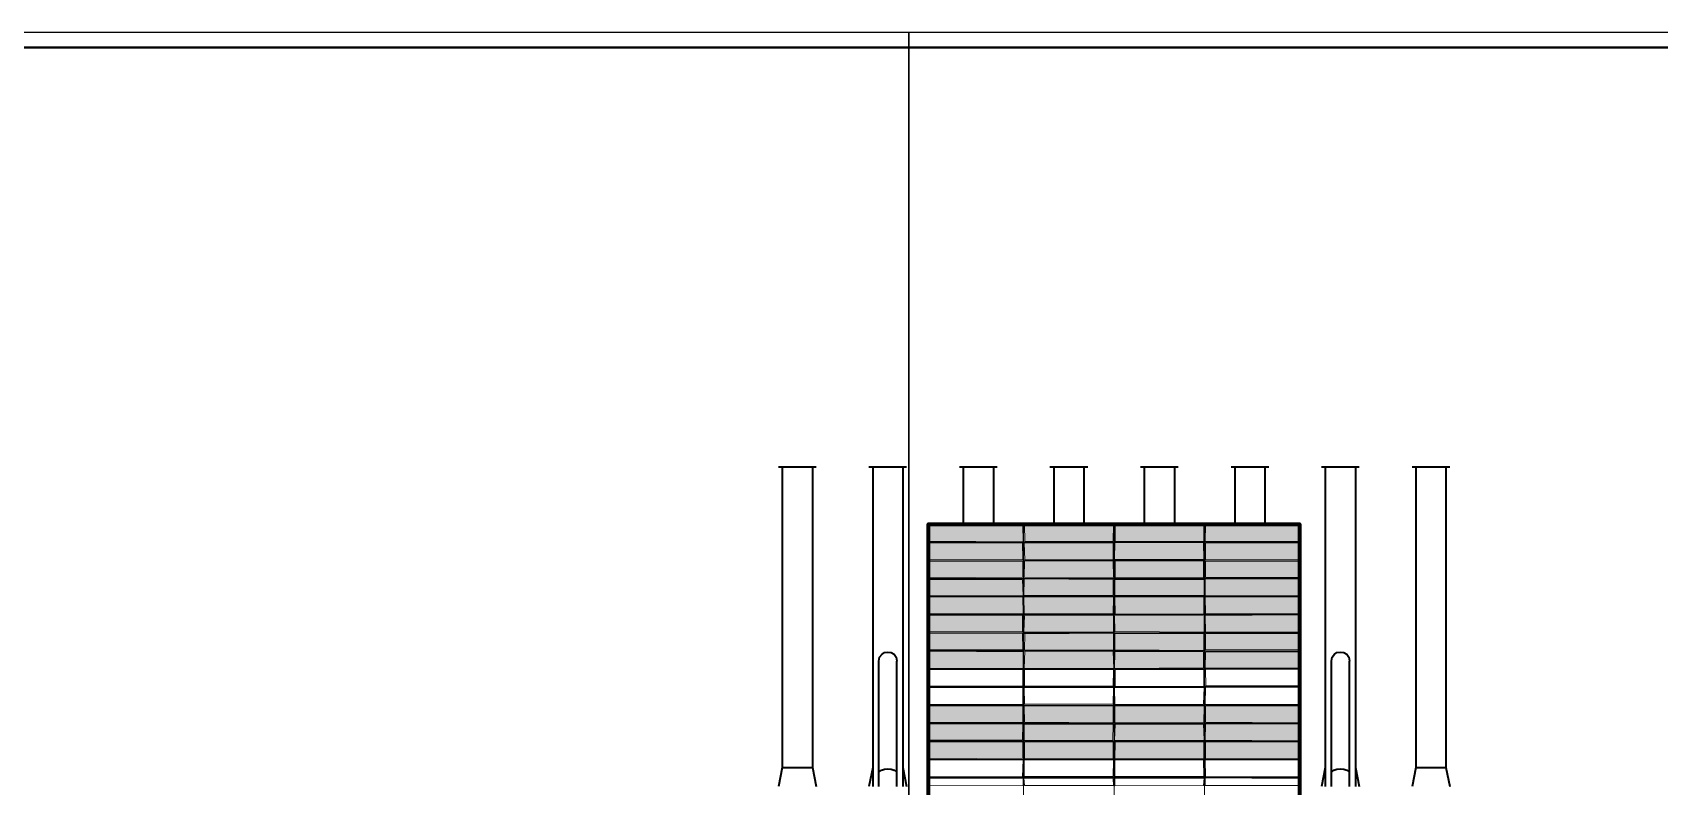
# Model space of a CAD drawing. Extents: x -50000 to 1632000, y -47600 to 308800.
# Drawn here: x 228308 to 336150, y 258800 to 308800 of the extents above; entities that cross this region are included whole.
import ezdxf

# ---------------------------------------------------------------- set-up
doc = ezdxf.new("R2010")
doc.units = 0
doc.header["$MEASUREMENT"] = 0
doc.layers.get('Defpoints').update_dxf_attribs({"color": 6})
doc.layers.add('1', color=7, linetype='Continuous')

msp = doc.modelspace()

# ---------------------------------------------------------------- hatches: boundary and pattern name
at = {"layer": '1', "linetype": 'Continuous'}
h = msp.add_hatch(color=251, dxfattribs=at)
h.dxf.hatch_style = 1
h.paths.add_polyline_path([(293958.6, 276156.9), (287751.2, 276149.3), (287728.3, 275074), (293973.9, 275034.9)])
h = msp.add_hatch(color=251, dxfattribs=at)
h.dxf.hatch_style = 1
h.paths.add_polyline_path([(299965.1, 276169.5), (294055.6, 276168.3), (294074.6, 275047.8), (299940.9, 275058.2)])
h = msp.add_hatch(color=251, dxfattribs=at)
h.dxf.hatch_style = 1
h.paths.add_polyline_path([(305939.5, 276173.4), (300073.3, 276140.8), (300065.8, 275040.1), (305955.2, 275061.7)])
h = msp.add_hatch(color=251, dxfattribs=at)
h.dxf.hatch_style = 1
h.paths.add_polyline_path([(312253.3, 276162.7), (306065.3, 276147.9), (306044.3, 275038.5), (312256.6, 275060.8)])
h = msp.add_hatch(color=251, dxfattribs=at)
h.dxf.hatch_style = 1
h.paths.add_polyline_path([(293939.3, 274958.6), (287762.2, 274947.9), (287729.6, 273840.1), (293953.3, 273849.3)])
h = msp.add_hatch(color=251, dxfattribs=at)
h.dxf.hatch_style = 1
h.paths.add_polyline_path([(299936.1, 274951.5), (294036.4, 274945.2), (294072.6, 273827.5), (299937.8, 273856.1)])
h = msp.add_hatch(color=251, dxfattribs=at)
h.dxf.hatch_style = 1
h.paths.add_polyline_path([(305930.8, 274968.6), (300044.7, 274972.1), (300028.7, 273868.6), (305953.8, 273858.8)])
h = msp.add_hatch(color=251, dxfattribs=at)
h.dxf.hatch_style = 1
h.paths.add_polyline_path([(312244.6, 274965.6), (306060.9, 274934.2), (306057.2, 273840.3), (312227.8, 273857.1)])
h = msp.add_hatch(color=251, dxfattribs=at)
h.dxf.hatch_style = 1
h.paths.add_polyline_path([(293960.2, 273728.6), (287730.3, 273737), (287733.3, 272641.9), (293946.2, 272670.1)])
h = msp.add_hatch(color=251, dxfattribs=at)
h.dxf.hatch_style = 1
h.paths.add_polyline_path([(299929, 273770.8), (294054.7, 273731.5), (294037.3, 272671.3), (299968, 272667.3)])
h = msp.add_hatch(color=251, dxfattribs=at)
h.dxf.hatch_style = 1
h.paths.add_polyline_path([(305925.6, 273767.6), (300060.9, 273769.4), (300063.2, 272639.2), (305930.2, 272647.4)])
h = msp.add_hatch(color=251, dxfattribs=at)
h.dxf.hatch_style = 1
h.paths.add_polyline_path([(312229.5, 273726.6), (306048.7, 273736.5), (306055.7, 272653.4), (312231.5, 272648.9)])
h = msp.add_hatch(color=251, dxfattribs=at)
h.dxf.hatch_style = 1
h.paths.add_polyline_path([(293936.2, 272531.2), (287774.2, 272534.7), (287729.9, 271440.2), (293962, 271444.6)])
h = msp.add_hatch(color=251, dxfattribs=at)
h.dxf.hatch_style = 1
h.paths.add_polyline_path([(299942.7, 272535.6), (294037.5, 272562.2), (294025.9, 271468.6), (299946, 271456.9)])
h = msp.add_hatch(color=251, dxfattribs=at)
h.dxf.hatch_style = 1
h.paths.add_polyline_path([(305960.6, 272535.5), (300038.6, 272529.3), (300043.7, 271463.4), (305972.4, 271468.3)])
h = msp.add_hatch(color=251, dxfattribs=at)
h.dxf.hatch_style = 1
h.paths.add_polyline_path([(312237.8, 272557.8), (306037.6, 272562.6), (306037, 271433.5), (312247.9, 271449.3)])
h = msp.add_hatch(color=251, dxfattribs=at)
h.dxf.hatch_style = 1
h.paths.add_polyline_path([(293944.7, 271366.2), (287751.8, 271348.8), (287740.9, 270245.3), (293974.6, 270253.4)])
h = msp.add_hatch(color=251, dxfattribs=at)
h.dxf.hatch_style = 1
h.paths.add_polyline_path([(299967.1, 271353.9), (294026.3, 271371.6), (294045.4, 270269.7), (299930.8, 270251.6)])
h = msp.add_hatch(color=251, dxfattribs=at)
h.dxf.hatch_style = 1
h.paths.add_polyline_path([(305944.3, 271366.3), (300057.8, 271361.8), (300065, 270255.1), (305953, 270233.7)])
h = msp.add_hatch(color=251, dxfattribs=at)
h.dxf.hatch_style = 1
h.paths.add_polyline_path([(312265.8, 271345.1), (306045.9, 271368.5), (306053, 270256.1), (312226.6, 270252)])
h = msp.add_hatch(color=251, dxfattribs=at)
h.dxf.hatch_style = 1
h.paths.add_polyline_path([(293929.3, 270170.8), (287763, 270156.2), (287738.4, 269072.9), (293927.2, 269060.3)])
h = msp.add_hatch(color=251, dxfattribs=at)
h.dxf.hatch_style = 1
h.paths.add_polyline_path([(299952, 270160.1), (294060.5, 270144.6), (294027.6, 269062.9), (299958.9, 269025.9)])
h = msp.add_hatch(color=251, dxfattribs=at)
h.dxf.hatch_style = 1
h.paths.add_polyline_path([(305969.6, 270132.7), (300030.9, 270126.7), (300054.1, 269066.8), (305961.8, 269034.8)])
h = msp.add_hatch(color=251, dxfattribs=at)
h.dxf.hatch_style = 1
h.paths.add_polyline_path([(312258.9, 270172.1), (306046.6, 270132.7), (306055.9, 269041), (312255.1, 269053.4)])
h = msp.add_hatch(color=251, dxfattribs=at)
h.dxf.hatch_style = 1
h.paths.add_polyline_path([(293927.4, 268968.3), (287744.1, 268943.5), (287737.3, 267859.9), (293947.6, 267862.1)])
h = msp.add_hatch(color=251, dxfattribs=at)
h.dxf.hatch_style = 1
h.paths.add_polyline_path([(299967.6, 268960.5), (294073.1, 268926.9), (294065.2, 267852), (299960, 267842.8)])
h = msp.add_hatch(color=251, dxfattribs=at)
h.dxf.hatch_style = 1
h.paths.add_polyline_path([(305945, 268952.1), (300038.1, 268952.5), (300038.2, 267869), (305942.3, 267826.2)])
h = msp.add_hatch(color=251, dxfattribs=at)
h.dxf.hatch_style = 1
h.paths.add_polyline_path([(312242.3, 268945.1), (306062.1, 268928.8), (306067.8, 267872.7), (312234.1, 267873.4)])
h = msp.add_hatch(color=251, dxfattribs=at)
h.dxf.hatch_style = 1
h.paths.add_polyline_path([(293974.4, 267739.5), (287773.6, 267772.6), (287753.6, 266632.3), (293974.7, 266639)])
h = msp.add_hatch(color=251, dxfattribs=at)
h.dxf.hatch_style = 1
h.paths.add_polyline_path([(299949, 267750.5), (294074.8, 267774.5), (294047.5, 266642.4), (299974.1, 266628.4)])
h = msp.add_hatch(color=251, dxfattribs=at)
h.dxf.hatch_style = 1
h.paths.add_polyline_path([(305931.3, 267734.3), (300048.7, 267754.2), (300030.9, 266632.6), (305931.4, 266672)])
h = msp.add_hatch(color=251, dxfattribs=at)
h.dxf.hatch_style = 1
h.paths.add_polyline_path([(312248.2, 267738.9), (306050.2, 267735.7), (306031.3, 266655.2), (312269.4, 266674.3)])
h = msp.add_hatch(color=251, dxfattribs=at)
h.dxf.hatch_style = 1
h.paths.add_polyline_path([(293950.5, 264140.4), (287730.2, 264125), (287726.7, 263034.8), (293951.4, 263045.2)])
h = msp.add_hatch(color=251, dxfattribs=at)
h.dxf.hatch_style = 1
h.paths.add_polyline_path([(299935.6, 264147.1), (294041.3, 264131.9), (294053.9, 263057.1), (299927.5, 263026.7)])
h = msp.add_hatch(color=251, dxfattribs=at)
h.dxf.hatch_style = 1
h.paths.add_polyline_path([(305960.7, 264138.6), (300039, 264137.2), (300046.2, 263047.6), (305958.2, 263026.5)])
h = msp.add_hatch(color=251, dxfattribs=at)
h.dxf.hatch_style = 1
h.paths.add_polyline_path([(312259.2, 264153.7), (306048.3, 264130.8), (306064.3, 263072.8), (312237.3, 263028.5)])
h = msp.add_hatch(color=251, dxfattribs=at)
h.dxf.hatch_style = 1
h.paths.add_polyline_path([(293953, 262960.3), (287742.4, 262960), (287725.1, 261868.7), (293933.2, 261864.5)])
h = msp.add_hatch(color=251, dxfattribs=at)
h.dxf.hatch_style = 1
h.paths.add_polyline_path([(299933.6, 262928.2), (294039, 262938.6), (294037.9, 261838.4), (299925.5, 261855.4)])
h = msp.add_hatch(color=251, dxfattribs=at)
h.dxf.hatch_style = 1
h.paths.add_polyline_path([(305936.3, 262927.3), (300063.9, 262941.2), (300034.9, 261842.1), (305969.7, 261868.2)])
h = msp.add_hatch(color=251, dxfattribs=at)
h.dxf.hatch_style = 1
h.paths.add_polyline_path([(312244, 262950.2), (306065.9, 262953.7), (306035.9, 261861), (312239, 261831.3)])
h = msp.add_hatch(color=251, dxfattribs=at)
h.dxf.hatch_style = 1
h.paths.add_polyline_path([(293941, 261763.6), (287774.6, 261732.8), (287771.9, 260626.3), (293947.6, 260673.1)])
h = msp.add_hatch(color=251, dxfattribs=at)
h.dxf.hatch_style = 1
h.paths.add_polyline_path([(299934.3, 261765.7), (294058.4, 261748.6), (294052.3, 260640.8), (299944.9, 260641.5)])
h = msp.add_hatch(color=251, dxfattribs=at)
h.dxf.hatch_style = 1
h.paths.add_polyline_path([(305942.6, 261760.6), (300062, 261762), (300048.6, 260631.2), (305956.4, 260635.8)])
h = msp.add_hatch(color=251, dxfattribs=at)
h.dxf.hatch_style = 1
h.paths.add_polyline_path([(312267, 261740.6), (306049.7, 261771.5), (306051, 260643.7), (312258, 260646.6)])

# ---------------------------------------------------------------- linework, layer by layer
at = {"layer": '1', "linetype": 'Continuous', "lineweight": 35}
for p, q in [((277750, 280000), (280250, 280000)), ((283750, 280000), (286250, 280000)), ((289750, 280000), (292250, 280000)), ((295750, 280000), (298250, 280000)), ((301750, 280000), (304250, 280000)), ((307750, 280000), (310250, 280000)), ((313750, 280000), (316250, 280000)), ((319750, 280000), (322250, 280000))]:
    msp.add_line(p, q, dxfattribs=at)
at = {"layer": '1', "lineweight": 35}
for p, q in [((278000, 279999.9), (278000, 260050)), ((280000, 279999.9), (280000, 260050)), ((284000, 280000), (284000, 258800)), ((286000, 280000), (286000, 258800)), ((290000, 279999.9), (290000, 276200)), ((292000, 279999.9), (292000, 276200)), ((296000, 279999.9), (296000, 276200)), ((298000, 279999.9), (298000, 276200)), ((302000, 279999.9), (302000, 276200)), ((304000, 279999.9), (304000, 276200)), ((308000, 279999.9), (308000, 276200)), ((310000, 279999.9), (310000, 276200)), ((314000, 280000), (314000, 258800)), ((316000, 280000), (316000, 258800)), ((320000, 279999.9), (320000, 260050)), ((322000, 279999.9), (322000, 260050)), ((284400, 258800), (284400, 267100.3)), ((285600, 258800), (285600, 267100.3)), ((314400, 258800), (314400, 267100.3)), ((315600, 258800), (315600, 267100.3)), ((278000, 260050), (277750.1, 258800.1)), ((278000, 260050), (280000, 260050)), ((280000, 260050), (280249.9, 258800.1)), ((284000, 260050), (283750.1, 258800.1)), ((284575.7, 259889), (284770.4, 259946.9)), ((284770.4, 259946.9), (285000, 259967.2)), ((285000, 259967.2), (285229.6, 259946.9)), ((285229.6, 259946.9), (285424.3, 259889)), ((286000, 260050), (286249.9, 258800.1)), ((314000, 260050), (313750.1, 258800.1)), ((314575.7, 259889), (314770.4, 259946.9)), ((314770.4, 259946.9), (315000, 259967.2)), ((315000, 259967.2), (315229.6, 259946.9)), ((315229.6, 259946.9), (315424.3, 259889)), ((316000, 260050), (316249.9, 258800.1)), ((320000, 260050), (319750.1, 258800.1)), ((320000, 260050), (322000, 260050)), ((322000, 260050), (322249.9, 258800.1)), ((284445.7, 259802.3), (284575.7, 259889)), ((285424.3, 259889), (285554.3, 259802.3)), ((314445.7, 259802.3), (314575.7, 259889)), ((315424.3, 259889), (315554.3, 259802.3))]:
    msp.add_line(p, q, dxfattribs=at)
at = {"layer": '1', "color": 8, "linetype": 'Continuous', "lineweight": 13}
for p, q in [((287700, 276200), (287700, 221000)), ((312300, 276200), (287700, 276200)), ((294000, 221000), (294000, 276200)), ((300000, 221000), (300000, 276200)), ((306000, 221000), (306000, 276200)), ((312300, 221000), (312300, 276200)), ((312300, 275000), (287700, 275000)), ((312300, 273800), (287700, 273800)), ((312300, 272600), (287700, 272600)), ((312300, 271400), (287700, 271400)), ((312300, 270200), (287700, 270200)), ((312300, 269000), (287700, 269000)), ((312300, 267800), (287700, 267800)), ((312300, 266600), (287700, 266600)), ((312300, 265400), (287700, 265400)), ((312300, 264200), (287700, 264200)), ((312300, 263000), (287700, 263000)), ((287700, 261800), (312300, 261800)), ((312300, 260600), (287700, 260600)), ((312300, 259400), (287700, 259400))]:
    msp.add_line(p, q, dxfattribs=at)
at = {"layer": '1', "color": 7, "linetype": 'Continuous', "lineweight": 9}
for p, q in [((287728.3, 275074), (287751.2, 276149.3)), ((287751.2, 276149.3), (293958.6, 276156.9)), ((293973.9, 275034.9), (293958.6, 276156.9)), ((294055.6, 276168.3), (299965.1, 276169.5)), ((294074.6, 275047.8), (294055.6, 276168.3)), ((299940.9, 275058.2), (299965.1, 276169.5)), ((300065.8, 275040.1), (300073.3, 276140.8)), ((300073.3, 276140.8), (305939.5, 276173.4)), ((305955.2, 275061.7), (305939.5, 276173.4)), ((306044.3, 275038.5), (306065.3, 276147.9)), ((306065.3, 276147.9), (312253.3, 276162.7)), ((312256.6, 275060.8), (312253.3, 276162.7)), ((287728.3, 275074), (293973.9, 275034.9)), ((294074.6, 275047.8), (299940.9, 275058.2)), ((300065.8, 275040.1), (305955.2, 275061.7)), ((306044.3, 275038.5), (312256.6, 275060.8)), ((287729.6, 273840.1), (287762.2, 274947.9)), ((287762.2, 274947.9), (293939.3, 274958.6)), ((293953.3, 273849.3), (293939.3, 274958.6)), ((294036.4, 274945.2), (299936.1, 274951.5)), ((294072.6, 273827.5), (294036.4, 274945.2)), ((299937.8, 273856.1), (299936.1, 274951.5)), ((300028.7, 273868.6), (300044.7, 274972.1)), ((300044.7, 274972.1), (305930.8, 274968.6)), ((305953.8, 273858.8), (305930.8, 274968.6)), ((306057.2, 273840.3), (306060.9, 274934.2)), ((306060.9, 274934.2), (312244.6, 274965.6)), ((312227.8, 273857.1), (312244.6, 274965.6)), ((287729.6, 273840.1), (293953.3, 273849.3)), ((287730.3, 273737), (293960.2, 273728.6)), ((287733.3, 272641.9), (287730.3, 273737)), ((293946.2, 272670.1), (293960.2, 273728.6)), ((294037.3, 272671.3), (294054.7, 273731.5)), ((294054.7, 273731.5), (299929, 273770.8)), ((294072.6, 273827.5), (299937.8, 273856.1)), ((299968, 272667.3), (299929, 273770.8)), ((300028.7, 273868.6), (305953.8, 273858.8)), ((300060.9, 273769.4), (305925.6, 273767.6)), ((300063.2, 272639.2), (300060.9, 273769.4)), ((305930.2, 272647.4), (305925.6, 273767.6)), ((306048.7, 273736.5), (312229.5, 273726.6)), ((306055.7, 272653.4), (306048.7, 273736.5)), ((306057.2, 273840.3), (312227.8, 273857.1)), ((312300, 273800), (312229.5, 273726.6)), ((312231.5, 272648.9), (312229.5, 273726.6)), ((287729.9, 271440.2), (287774.2, 272534.7)), ((287733.3, 272641.9), (293946.2, 272670.1)), ((287774.2, 272534.7), (293936.2, 272531.2)), ((293962, 271444.6), (293936.2, 272531.2)), ((294025.9, 271468.6), (294037.5, 272562.2)), ((294037.3, 272671.3), (299968, 272667.3)), ((294037.5, 272562.2), (299942.7, 272535.6)), ((299946, 271456.9), (299942.7, 272535.6)), ((300038.6, 272529.3), (305960.6, 272535.5)), ((300043.7, 271463.4), (300038.6, 272529.3)), ((300063.2, 272639.2), (305930.2, 272647.4)), ((305972.4, 271468.3), (305960.6, 272535.5)), ((306037, 271433.5), (306037.6, 272562.6)), ((306037.6, 272562.6), (312237.8, 272557.8)), ((306055.7, 272653.4), (312231.5, 272648.9)), ((312247.9, 271449.3), (312237.8, 272557.8)), ((287729.9, 271440.2), (293962, 271444.6)), ((287740.9, 270245.3), (287751.8, 271348.8)), ((287751.8, 271348.8), (293944.7, 271366.2)), ((293974.6, 270253.4), (293944.7, 271366.2)), ((294025.9, 271468.6), (299946, 271456.9)), ((294026.3, 271371.6), (299967.1, 271353.9)), ((294045.4, 270269.7), (294026.3, 271371.6)), ((299930.8, 270251.6), (299967.1, 271353.9)), ((300043.7, 271463.4), (305972.4, 271468.3)), ((300057.8, 271361.8), (305944.3, 271366.3)), ((300065, 270255.1), (300057.8, 271361.8)), ((305953, 270233.7), (305944.3, 271366.3)), ((306037, 271433.5), (312247.9, 271449.3)), ((306045.9, 271368.5), (312265.8, 271345.1)), ((306053, 270256.1), (306045.9, 271368.5)), ((312226.6, 270252), (312265.8, 271345.1)), ((287738.4, 269072.9), (287763, 270156.2)), ((287740.9, 270245.3), (293974.6, 270253.4)), ((287763, 270156.2), (293929.3, 270170.8)), ((293927.2, 269060.3), (293929.3, 270170.8)), ((294027.6, 269062.9), (294060.5, 270144.6)), ((294045.4, 270269.7), (299930.8, 270251.6)), ((294060.5, 270144.6), (299952, 270160.1)), ((299958.9, 269025.9), (299952, 270160.1)), ((300030.9, 270126.7), (305969.6, 270132.7)), ((300054.1, 269066.8), (300030.9, 270126.7)), ((300065, 270255.1), (305953, 270233.7)), ((305961.8, 269034.8), (305969.6, 270132.7)), ((306046.6, 270132.7), (312258.9, 270172.1)), ((306055.9, 269041), (306046.6, 270132.7)), ((306053, 270256.1), (312226.6, 270252)), ((312255.1, 269053.4), (312258.9, 270172.1)), ((287737.3, 267859.9), (287744.1, 268943.5)), ((287738.4, 269072.9), (293927.2, 269060.3)), ((287744.1, 268943.5), (293927.4, 268968.3)), ((293947.6, 267862.1), (293927.4, 268968.3)), ((294000, 269000), (294073.1, 268926.9)), ((294027.6, 269062.9), (299958.9, 269025.9)), ((294065.2, 267852), (294073.1, 268926.9)), ((294073.1, 268926.9), (299967.6, 268960.5)), ((299960, 267842.8), (299967.6, 268960.5)), ((300038.1, 268952.5), (305945, 268952.1)), ((300038.2, 267869), (300038.1, 268952.5)), ((300054.1, 269066.8), (305961.8, 269034.8)), ((305942.3, 267826.2), (305945, 268952.1)), ((306055.9, 269041), (312255.1, 269053.4)), ((306062.1, 268928.8), (312242.3, 268945.1)), ((306067.8, 267872.7), (306062.1, 268928.8)), ((312234.1, 267873.4), (312242.3, 268945.1)), ((287737.3, 267859.9), (293947.6, 267862.1)), ((287753.6, 266632.3), (287773.6, 267772.6)), ((287773.6, 267772.6), (293974.4, 267739.5)), ((293974.7, 266639), (293974.4, 267739.5)), ((294047.5, 266642.4), (294074.8, 267774.5)), ((294065.2, 267852), (299960, 267842.8)), ((294074.8, 267774.5), (299949, 267750.5)), ((299974.1, 266628.4), (299949, 267750.5)), ((300030.9, 266632.6), (300048.7, 267754.2)), ((300038.2, 267869), (305942.3, 267826.2)), ((300048.7, 267754.2), (305931.3, 267734.3)), ((305931.4, 266672), (305931.3, 267734.3)), ((306031.3, 266655.2), (306050.2, 267735.7)), ((306050.2, 267735.7), (312248.2, 267738.9)), ((306067.8, 267872.7), (312234.1, 267873.4)), ((312269.4, 266674.3), (312248.2, 267738.9)), ((287753.6, 266632.3), (293974.7, 266639)), ((294047.5, 266642.4), (299974.1, 266628.4)), ((300030.9, 266632.6), (305931.4, 266672)), ((306031.3, 266655.2), (312269.4, 266674.3)), ((287726.7, 263034.8), (287730.2, 264125)), ((287730.2, 264125), (293950.5, 264140.4)), ((293951.4, 263045.2), (293950.5, 264140.4)), ((294041.3, 264131.9), (299935.6, 264147.1)), ((294053.9, 263057.1), (294041.3, 264131.9)), ((299927.5, 263026.7), (299935.6, 264147.1)), ((300039, 264137.2), (305960.7, 264138.6)), ((300046.2, 263047.6), (300039, 264137.2)), ((305958.2, 263026.5), (305960.7, 264138.6)), ((306048.3, 264130.8), (312259.2, 264153.7)), ((306064.3, 263072.8), (306048.3, 264130.8)), ((312237.3, 263028.5), (312259.2, 264153.7)), ((287725.1, 261868.7), (287742.4, 262960)), ((287726.7, 263034.8), (293951.4, 263045.2)), ((287742.4, 262960), (293953, 262960.3)), ((293933.2, 261864.5), (293953, 262960.3)), ((294037.9, 261838.4), (294039, 262938.6)), ((294039, 262938.6), (299933.6, 262928.2)), ((294053.9, 263057.1), (299927.5, 263026.7)), ((299925.5, 261855.4), (299933.6, 262928.2)), ((300034.9, 261842.1), (300063.9, 262941.2)), ((300046.2, 263047.6), (305958.2, 263026.5)), ((300063.9, 262941.2), (305936.3, 262927.3)), ((305969.7, 261868.2), (305936.3, 262927.3)), ((306035.9, 261861), (306065.9, 262953.7)), ((306064.3, 263072.8), (312237.3, 263028.5)), ((306065.9, 262953.7), (312244, 262950.2)), ((312239, 261831.3), (312244, 262950.2)), ((287700, 261800), (287774.6, 261732.8)), ((287725.1, 261868.7), (293933.2, 261864.5)), ((287771.9, 260626.3), (287774.6, 261732.8)), ((287774.6, 261732.8), (293941, 261763.6)), ((293947.6, 260673.1), (293941, 261763.6)), ((294037.9, 261838.4), (299925.5, 261855.4)), ((294052.3, 260640.8), (294058.4, 261748.6)), ((294058.4, 261748.6), (299934.3, 261765.7)), ((299944.9, 260641.5), (299934.3, 261765.7)), ((300034.9, 261842.1), (305969.7, 261868.2)), ((300062, 261762), (300048.6, 260631.2)), ((305942.6, 261760.6), (300062, 261762)), ((305956.4, 260635.8), (305942.6, 261760.6)), ((306035.9, 261861), (312239, 261831.3)), ((306049.7, 261771.5), (312267, 261740.6)), ((306051, 260643.7), (306049.7, 261771.5)), ((312258, 260646.6), (312267, 261740.6)), ((287771.9, 260626.3), (293947.6, 260673.1)), ((294052.3, 260640.8), (299944.9, 260641.5)), ((300048.6, 260631.2), (305956.4, 260635.8)), ((306051, 260643.7), (312258, 260646.6))]:
    msp.add_line(p, q, dxfattribs=at)
at = {"layer": '1', "color": 8, "linetype": 'Continuous', "lineweight": 9}
for p, q in [((287745.5, 266525), (293950.9, 266567.9)), ((287761.9, 265456.2), (287745.5, 266525)), ((293941.7, 265444.7), (293950.9, 266567.9)), ((294050.6, 265450.5), (294064.5, 266563.9)), ((294064.5, 266563.9), (299951.4, 266529.6)), ((299931.4, 265445.9), (299951.4, 266529.6)), ((300064.3, 266528.4), (305945.8, 266546.7)), ((300070.6, 265448.8), (300064.3, 266528.4)), ((305951, 265430.8), (305945.8, 266546.7)), ((306051.4, 266561.7), (312228.2, 266574)), ((306074.9, 265467.1), (306051.4, 266561.7)), ((312274.9, 265474.9), (312228.2, 266574)), ((287755, 265336.8), (293940.5, 265365.8)), ((287756.4, 264239.8), (287755, 265336.8)), ((287761.9, 265456.2), (293941.7, 265444.7)), ((293958.8, 264257.1), (293940.5, 265365.8)), ((294028.6, 265371.5), (299959, 265341.8)), ((294054.9, 264260.2), (294028.6, 265371.5)), ((294050.6, 265450.5), (299931.4, 265445.9)), ((299931.9, 264274), (299959, 265341.8)), ((300032.1, 265352.5), (305974, 265354.1)), ((300054.4, 264245.7), (300032.1, 265352.5)), ((300070.6, 265448.8), (305951, 265430.8)), ((305930.6, 264256.8), (305974, 265354.1)), ((306000, 265400), (306074.9, 265467.1)), ((306032.8, 264227), (306058.6, 265375)), ((306058.6, 265375), (312246.5, 265372.9)), ((306074.9, 265467.1), (312274.9, 265474.9)), ((312255.6, 264238.9), (312246.5, 265372.9)), ((287756.4, 264239.8), (293958.8, 264257.1)), ((294054.9, 264260.2), (299931.9, 264274)), ((300000, 264200), (299931.9, 264274)), ((300054.4, 264245.7), (305930.6, 264256.8)), ((306032.8, 264227), (312255.6, 264238.9)), ((287727.7, 260566.1), (293971.6, 260571.6)), ((287765.3, 259448.3), (287727.7, 260566.1)), ((293935.8, 259439.9), (293971.6, 260571.6)), ((294045.3, 259462.9), (294049, 260565.1)), ((294049, 260565.1), (299955.1, 260564.2)), ((299944.7, 259462.9), (299955.1, 260564.2)), ((300039.9, 259461.9), (300055.6, 260566.7)), ((300055.6, 260566.7), (305934.6, 260559.3)), ((305952.7, 259453.7), (305934.6, 260559.3)), ((306034.5, 260573.6), (312243.2, 260535.4)), ((306052, 259433.8), (306034.5, 260573.6)), ((312261.2, 259452.6), (312243.2, 260535.4)), ((287738.6, 259346.5), (293964.4, 259332.1)), ((287760.1, 258867.4), (287738.6, 259346.5)), ((287760.1, 258867.4), (293962.5, 258833)), ((287765.3, 259448.3), (293935.8, 259439.9)), ((293962.5, 258833), (293964.4, 259332.1)), ((294026.4, 259361.9), (299949.3, 259335.8)), ((294068.5, 258857.5), (294026.4, 259361.9)), ((294045.3, 259462.9), (299944.7, 259462.9)), ((294068.5, 258857.5), (299964, 258869.4)), ((299964, 258869.4), (299949.3, 259335.8)), ((300039.9, 259461.9), (305952.7, 259453.7)), ((300043.5, 259335.5), (305967, 259346)), ((300053, 258833.7), (300043.5, 259335.5)), ((300053, 258833.7), (305929.5, 258854.8)), ((305929.5, 258854.8), (305967, 259346)), ((306028.4, 259374.7), (312229.4, 259337.3)), ((306031.5, 258857.1), (306028.4, 259374.7)), ((306031.5, 258857.1), (312240.9, 258857.5)), ((306052, 259433.8), (312261.2, 259452.6)), ((312240.9, 258857.5), (312229.4, 259337.3))]:
    msp.add_line(p, q, dxfattribs=at)
at = {"layer": '1', "linetype": 'Continuous', "lineweight": 40, "flags": 128}
msp.add_lwpolyline([(-46000, 191000), (453600, 191000), (453600, 307800), (-46000, 307800)], close=True, dxfattribs=at)
at = {"layer": '1', "lineweight": 70}
msp.add_lwpolyline([(287700, 221000), (287700, 276200), (312300, 276200), (312300, 221000)], dxfattribs=at)
at = {"layer": '1', "lineweight": 35}
for points in [[(284400, 267100.3), (284445.7, 267380.6), (284617.3, 267576.7), (284770.4, 267686.9), (285000, 267707.2), (285229.6, 267686.9), (285424.3, 267564.3), (285554.3, 267380.6), (285600, 267100.3)], [(314400, 267100.3), (314445.7, 267380.6), (314617.3, 267576.7), (314770.4, 267686.9), (315000, 267707.2), (315229.6, 267686.9), (315424.3, 267564.3), (315554.3, 267380.6), (315600, 267100.3)]]:
    msp.add_lwpolyline(points, dxfattribs=at)
at = {"layer": 'Defpoints'}
for points in [[(118200, 190000), (286400, 190000), (286400, 308800), (118200, 308800)], [(286400, 190000), (454600, 190000), (454600, 308800), (286400, 308800)]]:
    msp.add_lwpolyline(points, close=True, dxfattribs=at)

doc.saveas('drawing.dxf')
